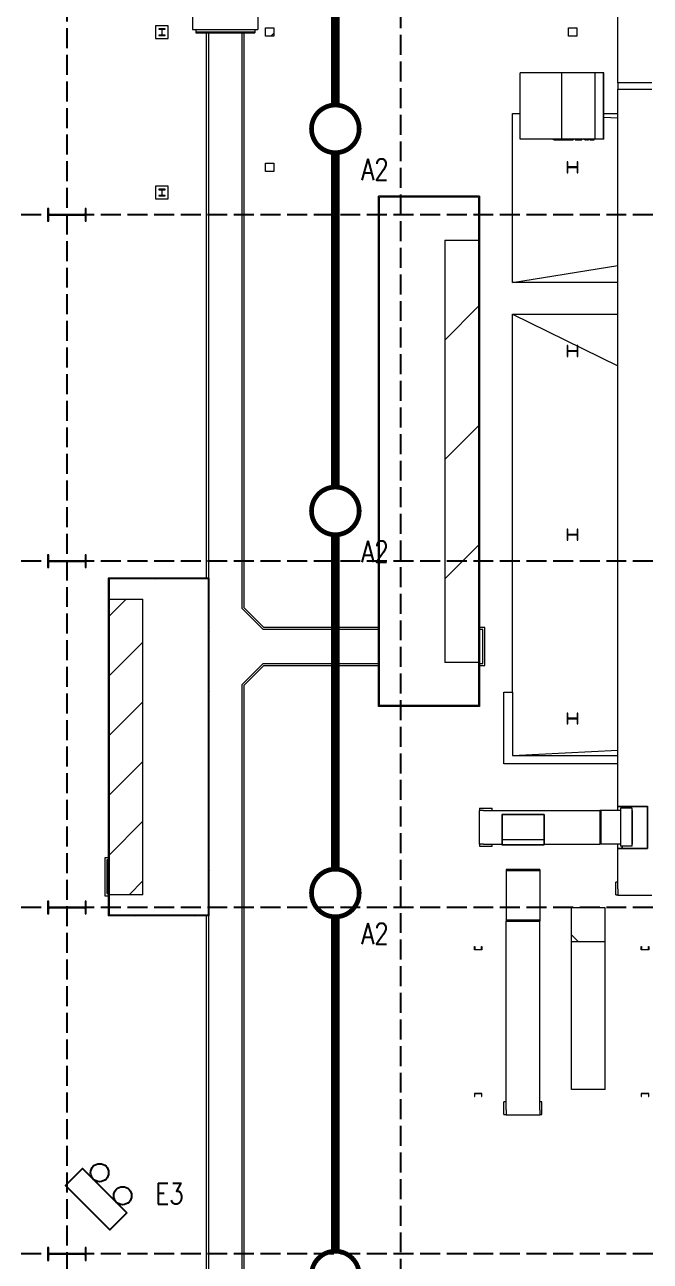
# Model space of a CAD drawing. Header units: millimetres. Extents: x 91119 to 433967, y 16708 to 144224.
# Drawn here: x 297654 to 312467, y 70520 to 99793 of the extents above; entities that cross this region are included whole.
import ezdxf

# ---------------------------------------------------------------- set-up
doc = ezdxf.new("R2010")
doc.units = ezdxf.units.MM
doc.header["$LTSCALE"] = 100
doc.linetypes.add('121217 IES and EMR$0$XKITLINE03', pattern=[6.299213, 4.724409, -1.574803])
doc.linetypes.add('DASHED', pattern=[19.05, 12.7, -6.35])
for name, color, linetype in [('121217 IES and EMR$0$grid', 8, 'Continuous'), ('121217 IES and EMR$0$Xref', 8, 'Continuous'), ('Lighting', 5, 'Continuous')]:
    doc.layers.add(name, color=color, linetype=linetype)
doc.styles.add('ROMANS', font='romans.shx', dxfattribs={"width": 0.8, "height": 2.5})

msp = doc.modelspace()

# ---------------------------------------------------------------- linework, layer by layer
at = {"layer": '121217 IES and EMR$0$grid', "linetype": '121217 IES and EMR$0$XKITLINE03'}
for p, q in [((306552, 138606), (306552, 24226)), ((298652, 115458), (298652, 22312)), ((409538, 95294), (255652, 95294)), ((409538, 87094), (255652, 87094)), ((409538, 78894), (255652, 78894)), ((409538, 70694), (255652, 70694))]:
    msp.add_line(p, q, dxfattribs=at)
at = {"layer": '121217 IES and EMR$0$Xref', "linetype": 'Continuous', "lineweight": 20}
for p, q in [((311702, 98419), (311702, 104155)), ((301627, 100053), (301627, 99678)), ((303177, 100053), (303177, 99678)), ((300752, 99769), (300752, 99469)), ((301052, 99769), (300752, 99769)), ((300826, 99697), (300826, 99688)), ((300979, 99697), (300826, 99697)), ((300826, 99688), (300892, 99688)), ((300826, 99549), (300826, 99540)), ((300892, 99549), (300826, 99549)), ((300826, 99540), (300979, 99540)), ((300899, 99680), (300899, 99557)), ((300906, 99557), (300906, 99680)), ((300913, 99688), (300979, 99688)), ((300979, 99549), (300913, 99549)), ((300979, 99688), (300979, 99697)), ((300979, 99540), (300979, 99549)), ((301052, 99469), (301052, 99769)), ((301627, 99678), (303177, 99678)), ((301702, 99678), (301702, 99623)), ((301702, 99623), (301702, 99603)), ((301702, 99623), (303102, 99623)), ((301702, 99603), (303102, 99603)), ((301952, 99603), (301952, 86694)), ((302002, 99603), (302002, 86694)), ((302802, 85970), (302802, 99603)), ((302852, 85991), (302852, 99603)), ((303102, 99678), (303102, 99623)), ((303102, 99623), (303102, 99603)), ((300752, 99469), (301052, 99469)), ((309409, 98656), (309383, 98656)), ((309383, 97081), (309383, 98656)), ((309386, 97086), (309386, 98651)), ((309409, 98651), (309386, 98651)), ((311365, 98656), (309409, 98656)), ((309409, 98651), (309409, 98656)), ((311360, 98651), (309409, 98651)), ((310374, 97086), (310374, 98651)), ((311161, 97086), (311161, 98651)), ((311360, 97086), (311360, 98651)), ((311365, 97081), (311365, 98656)), ((312502, 98419), (311702, 98419)), ((311702, 98419), (311702, 98266)), ((311702, 81194), (311702, 98266)), ((311702, 98266), (312502, 98266)), ((309202, 97694), (309383, 97686)), ((309202, 97694), (309383, 97694)), ((309202, 93694), (309202, 97694)), ((311365, 97694), (311702, 97694)), ((311365, 97602), (311702, 97587)), ((309409, 97081), (309383, 97081)), ((309409, 97086), (309386, 97086)), ((309409, 97081), (309409, 97086)), ((311360, 97086), (309409, 97086)), ((311365, 97081), (309409, 97081)), ((310179, 97071), (310179, 97081)), ((310182, 97071), (310182, 97081)), ((310182, 97071), (310224, 97071)), ((310224, 97071), (310224, 97081)), ((310224, 97071), (310225, 97071)), ((310225, 97071), (310225, 97081)), ((310228, 97071), (310228, 97081)), ((310228, 97071), (310230, 97071)), ((310230, 97071), (310230, 97081)), ((310230, 97071), (310238, 97071)), ((310238, 97071), (310238, 97081)), ((310238, 97071), (310256, 97071)), ((310254, 97071), (310254, 97070)), ((310256, 97071), (310256, 97081)), ((310256, 97071), (310275, 97071)), ((310275, 97071), (310275, 97081)), ((310275, 97071), (310283, 97071)), ((310277, 97070), (310277, 97071)), ((310283, 97071), (310283, 97081)), ((310291, 97071), (310291, 97081)), ((310291, 97071), (310299, 97071)), ((310299, 97071), (310299, 97081)), ((310312, 97071), (310312, 97081)), ((310312, 97071), (310320, 97071)), ((310320, 97071), (310320, 97081)), ((310320, 97071), (310348, 97071)), ((310348, 97071), (310348, 97081)), ((310348, 97071), (310358, 97071)), ((310358, 97071), (310358, 97081)), ((310358, 97071), (310400, 97071)), ((310387, 97071), (310387, 97070)), ((310400, 97071), (310400, 97081)), ((310400, 97071), (310401, 97071)), ((310401, 97071), (310401, 97081)), ((310409, 97081), (310409, 97070)), ((310409, 97071), (310465, 97071)), ((310465, 97070), (310465, 97081)), ((310472, 97071), (310472, 97081)), ((310472, 97071), (310475, 97071)), ((310475, 97071), (310475, 97081)), ((310475, 97071), (310483, 97071)), ((310483, 97071), (310483, 97081)), ((310483, 97071), (310513, 97071)), ((310513, 97071), (310513, 97081)), ((310513, 97071), (310521, 97071)), ((310521, 97071), (310521, 97081)), ((310527, 97071), (310527, 97081)), ((310527, 97071), (310549, 97071)), ((310549, 97071), (310549, 97081)), ((310549, 97071), (310558, 97071)), ((310558, 97071), (310558, 97081)), ((310558, 97071), (310581, 97071)), ((310581, 97071), (310581, 97081)), ((310588, 97071), (310588, 97081)), ((310588, 97071), (310634, 97071)), ((310608, 97081), (310608, 97070)), ((310618, 97071), (310639, 97071)), ((310639, 97071), (310639, 97081)), ((310646, 97071), (310646, 97081)), ((310687, 97071), (310727, 97071)), ((310694, 97070), (310694, 97081)), ((310727, 97071), (310727, 97081)), ((310727, 97071), (310739, 97071)), ((310739, 97071), (310739, 97081)), ((310739, 97071), (310755, 97071)), ((310755, 97071), (310755, 97081)), ((310755, 97071), (310773, 97071)), ((310773, 97071), (310773, 97081)), ((310773, 97071), (310783, 97071)), ((310783, 97071), (310783, 97081)), ((310783, 97071), (310788, 97071)), ((310788, 97071), (310788, 97081)), ((310793, 97081), (310793, 97070)), ((310793, 97071), (310848, 97071)), ((310848, 97070), (310848, 97081)), ((310858, 97071), (310858, 97081)), ((310906, 97070), (310906, 97081)), ((310917, 97071), (310917, 97081)), ((310917, 97071), (310959, 97071)), ((310959, 97071), (310959, 97081)), ((310959, 97071), (310960, 97071)), ((310960, 97071), (310960, 97081)), ((310971, 97071), (310971, 97081)), ((310971, 97071), (310978, 97071)), ((310978, 97071), (310978, 97081)), ((310978, 97071), (311007, 97071)), ((311007, 97071), (311007, 97081)), ((311035, 97071), (311066, 97071)), ((311036, 97071), (311036, 97081)), ((311036, 97071), (311073, 97071)), ((311073, 97071), (311073, 97081)), ((311085, 97071), (311085, 97081)), ((311085, 97071), (311093, 97071)), ((311093, 97071), (311093, 97081)), ((311103, 97081), (311103, 97070)), ((311103, 97071), (311141, 97071)), ((311141, 97070), (311141, 97081)), ((300752, 95969), (300752, 95669)), ((301052, 95969), (300752, 95969)), ((300826, 95897), (300826, 95888)), ((300979, 95897), (300826, 95897)), ((300826, 95888), (300892, 95888)), ((300892, 95749), (300826, 95749)), ((300826, 95749), (300826, 95740)), ((300826, 95740), (300979, 95740)), ((300899, 95880), (300899, 95757)), ((300906, 95757), (300906, 95880)), ((300913, 95888), (300979, 95888)), ((300979, 95749), (300913, 95749)), ((300979, 95888), (300979, 95897)), ((300979, 95740), (300979, 95749)), ((301052, 95669), (301052, 95969)), ((308422, 95732), (306032, 95732)), ((306032, 83656), (306032, 95732)), ((308422, 95732), (308422, 83656)), ((300752, 95669), (301052, 95669)), ((308402, 95712), (306052, 95712)), ((306052, 83676), (306052, 95712)), ((308402, 95712), (308402, 83676)), ((307602, 94694), (307602, 84694)), ((307602, 94694), (308402, 94694)), ((308402, 94694), (308402, 84694)), ((309202, 93694), (311702, 94096)), ((311702, 93694), (309202, 93694)), ((309202, 92944), (311702, 91716)), ((309202, 92944), (311702, 92944)), ((309202, 83994), (309202, 92944)), ((302022, 86694), (299632, 86694)), ((299632, 86694), (299632, 78694)), ((299652, 86674), (299652, 78714)), ((302002, 86674), (299652, 86674)), ((302002, 78714), (302002, 86674)), ((302022, 78694), (302022, 86694)), ((299652, 79194), (299652, 86194)), ((299652, 86194), (300452, 86194)), ((300452, 79194), (300452, 86194)), ((303299, 85474), (302802, 85970)), ((303320, 85524), (302852, 85991)), ((306032, 85524), (303320, 85524)), ((308552, 85524), (308422, 85524)), ((308552, 84624), (308552, 85524)), ((306032, 85474), (303299, 85474)), ((308502, 85474), (308422, 85474)), ((308502, 84674), (308502, 85474)), ((302802, 84177), (303299, 84674)), ((302852, 84157), (303320, 84624)), ((303299, 84674), (306032, 84674)), ((303320, 84624), (306032, 84624)), ((308402, 84694), (307602, 84694)), ((308422, 84674), (308502, 84674)), ((308422, 84624), (308552, 84624)), ((302802, 59934), (302802, 84177)), ((302852, 59934), (302852, 84157)), ((309002, 83994), (309202, 83994)), ((309002, 82294), (309002, 83994)), ((309202, 83994), (309202, 82494)), ((308422, 83656), (306032, 83656)), ((308402, 83676), (306052, 83676)), ((309202, 82494), (311702, 82622)), ((311702, 82294), (309002, 82294)), ((309202, 82494), (311702, 82494)), ((308520, 81194), (308416, 81194)), ((308416, 81194), (308416, 80394)), ((308424, 81244), (308424, 81194)), ((308424, 81244), (308724, 81244)), ((308520, 81194), (311272, 81194)), ((308724, 81194), (308724, 81244)), ((309952, 81094), (308952, 81094)), ((308952, 81094), (308952, 80378)), ((309946, 81088), (308958, 81088)), ((308958, 81088), (308958, 80385)), ((309946, 81088), (309946, 80385)), ((309952, 81094), (309952, 80378)), ((311272, 81194), (311272, 80394)), ((311295, 81194), (311272, 81194)), ((311766, 81194), (311295, 81194)), ((311295, 81194), (311295, 80394)), ((311709, 81294), (312402, 81294)), ((311709, 81288), (311709, 81294)), ((311709, 81288), (312396, 81288)), ((312039, 81244), (311766, 81244)), ((311766, 81244), (311766, 80344)), ((311802, 81244), (311802, 81288)), ((311808, 81244), (311808, 81288)), ((312039, 80344), (312039, 81244)), ((312039, 80394), (312039, 81194)), ((312048, 81194), (312039, 81194)), ((312048, 80394), (312048, 81194)), ((312396, 81288), (312396, 80300)), ((312402, 81294), (312402, 80294)), ((308520, 80394), (308416, 80394)), ((308424, 80394), (308424, 80344)), ((308424, 80344), (308724, 80344)), ((308520, 80394), (308952, 80394)), ((308724, 80344), (308724, 80394)), ((308952, 80378), (309952, 80378)), ((309946, 80500), (308958, 80500)), ((308958, 80385), (309946, 80385)), ((309952, 80394), (311272, 80394)), ((311295, 80394), (311272, 80394)), ((311766, 80394), (311295, 80394)), ((311702, 79335), (311702, 80394)), ((311709, 80294), (311709, 80300)), ((311709, 80300), (312396, 80300)), ((311709, 80294), (312402, 80294)), ((312039, 80344), (311766, 80344)), ((311802, 80300), (311802, 80344)), ((311808, 80300), (311808, 80344)), ((312048, 80394), (312039, 80394)), ((299552, 80074), (299552, 79174)), ((299632, 80074), (299552, 80074)), ((299602, 80024), (299602, 79224)), ((299632, 80024), (299602, 80024)), ((309052, 79793), (309052, 79762)), ((309852, 79793), (309052, 79793)), ((309052, 79762), (309052, 78602)), ((309852, 79762), (309052, 79762)), ((309852, 79793), (309852, 79762)), ((309852, 79762), (309852, 78602)), ((311702, 79494), (311652, 79494)), ((311652, 79194), (311652, 79494)), ((311702, 79335), (311702, 79186)), ((299552, 79174), (299632, 79174)), ((299602, 79224), (299632, 79224)), ((300452, 79194), (299652, 79194)), ((311652, 79194), (311702, 79194)), ((311702, 79186), (312502, 79186)), ((310602, 78089), (310602, 78889)), ((311402, 78889), (310602, 78889)), ((311402, 78089), (311402, 78889)), ((302022, 78694), (299632, 78694)), ((302002, 78714), (299652, 78714)), ((301952, 78694), (301952, 59934)), ((302002, 78694), (302002, 59934)), ((309052, 78602), (309052, 78571)), ((309052, 78602), (309852, 78602)), ((309052, 74103), (309052, 78571)), ((309052, 78571), (309852, 78571)), ((309852, 78602), (309852, 78571)), ((309852, 74103), (309852, 78571)), ((308302, 77969), (308313, 77969)), ((308302, 77894), (308302, 77969)), ((308482, 77894), (308302, 77894)), ((308313, 77969), (308313, 77912)), ((308325, 77900), (308460, 77900)), ((308472, 77969), (308482, 77969)), ((308472, 77912), (308472, 77969)), ((308482, 77969), (308482, 77894)), ((310602, 74589), (310602, 78089)), ((310602, 78089), (311402, 78089)), ((311402, 74589), (311402, 78089)), ((312252, 77894), (312252, 77969)), ((312252, 77969), (312263, 77969)), ((312432, 77894), (312252, 77894)), ((312263, 77969), (312263, 77912)), ((312275, 77900), (312410, 77900)), ((312422, 77969), (312432, 77969)), ((312422, 77912), (312422, 77969)), ((312432, 77969), (312432, 77894)), ((308482, 74494), (308302, 74494)), ((308302, 74494), (308302, 74419)), ((308302, 74419), (308313, 74419)), ((308313, 74419), (308313, 74476)), ((308325, 74488), (308460, 74488)), ((308472, 74476), (308472, 74419)), ((308472, 74419), (308482, 74419)), ((308482, 74419), (308482, 74494)), ((311402, 74589), (310602, 74589)), ((312252, 74494), (312252, 74419)), ((312432, 74494), (312252, 74494)), ((312252, 74419), (312263, 74419)), ((312263, 74419), (312263, 74476)), ((312275, 74488), (312410, 74488)), ((312422, 74476), (312422, 74419)), ((312422, 74419), (312432, 74419)), ((312432, 74419), (312432, 74494)), ((309052, 74294), (309002, 74294)), ((309002, 73994), (309002, 74294)), ((309052, 74103), (309052, 73986)), ((309902, 74294), (309852, 74294)), ((309852, 74103), (309852, 73986)), ((309902, 73994), (309902, 74294)), ((309002, 73994), (309052, 73994)), ((309052, 73986), (309852, 73986)), ((309852, 73994), (309902, 73994))]:
    msp.add_line(p, q, dxfattribs=at)
at = {"layer": '121217 IES and EMR$0$Xref', "linetype": 'Continuous', "lineweight": 15}
for p, q in [((303352, 99719), (303552, 99719)), ((303352, 99519), (303352, 99719)), ((303552, 99719), (303552, 99519)), ((310527, 99519), (310527, 99719)), ((310527, 99719), (310727, 99719)), ((310727, 99719), (310727, 99519)), ((303552, 99519), (303352, 99519)), ((310727, 99519), (310527, 99519)), ((303352, 96519), (303552, 96519)), ((303352, 96319), (303352, 96519)), ((303552, 96319), (303352, 96319)), ((303552, 96519), (303552, 96319)), ((310503, 96548), (310503, 96290)), ((310515, 96548), (310503, 96548)), ((310515, 96437), (310515, 96548)), ((310515, 96290), (310515, 96400)), ((310728, 96425), (310527, 96425)), ((310527, 96413), (310728, 96413)), ((310740, 96548), (310740, 96437)), ((310752, 96548), (310740, 96548)), ((310740, 96400), (310740, 96290)), ((310752, 96290), (310752, 96548)), ((310503, 96290), (310515, 96290)), ((310740, 96290), (310752, 96290)), ((298193, 95446), (298193, 95141)), ((298221, 95446), (298193, 95446)), ((298221, 95321), (298221, 95446)), ((299084, 95446), (299084, 95321)), ((299112, 95446), (299084, 95446)), ((299112, 95141), (299112, 95446)), ((298193, 95141), (298221, 95141)), ((298221, 95141), (298221, 95266)), ((299065, 95302), (298240, 95302)), ((298240, 95285), (299065, 95285)), ((299084, 95266), (299084, 95141)), ((299084, 95141), (299112, 95141)), ((310503, 92198), (310503, 91940)), ((310515, 92198), (310503, 92198)), ((310503, 91940), (310515, 91940)), ((310515, 92087), (310515, 92198)), ((310515, 91940), (310515, 92050)), ((310728, 92075), (310527, 92075)), ((310527, 92063), (310728, 92063)), ((310740, 92198), (310740, 92087)), ((310752, 92198), (310740, 92198)), ((310740, 92050), (310740, 91940)), ((310740, 91940), (310752, 91940)), ((310752, 91940), (310752, 92198)), ((310503, 87848), (310503, 87590)), ((310515, 87848), (310503, 87848)), ((310515, 87737), (310515, 87848)), ((310740, 87848), (310740, 87737)), ((310752, 87848), (310740, 87848)), ((310752, 87590), (310752, 87848)), ((310503, 87590), (310515, 87590)), ((310515, 87590), (310515, 87700)), ((310728, 87725), (310527, 87725)), ((310527, 87713), (310728, 87713)), ((310740, 87700), (310740, 87590)), ((310740, 87590), (310752, 87590)), ((298193, 87246), (298193, 86941)), ((298221, 87246), (298193, 87246)), ((298221, 87121), (298221, 87246)), ((299084, 87246), (299084, 87121)), ((299112, 87246), (299084, 87246)), ((299112, 86941), (299112, 87246)), ((298193, 86941), (298221, 86941)), ((298221, 86941), (298221, 87066)), ((299065, 87102), (298240, 87102)), ((298240, 87085), (299065, 87085)), ((299084, 87066), (299084, 86941)), ((299084, 86941), (299112, 86941)), ((310503, 83498), (310503, 83240)), ((310515, 83498), (310503, 83498)), ((310515, 83387), (310515, 83498)), ((310740, 83498), (310740, 83387)), ((310752, 83498), (310740, 83498)), ((310752, 83240), (310752, 83498)), ((310503, 83240), (310515, 83240)), ((310515, 83240), (310515, 83350)), ((310728, 83375), (310527, 83375)), ((310527, 83363), (310728, 83363)), ((310740, 83350), (310740, 83240)), ((310740, 83240), (310752, 83240)), ((298193, 79046), (298193, 78741)), ((298221, 79046), (298193, 79046)), ((298221, 78921), (298221, 79046)), ((299084, 79046), (299084, 78921)), ((299112, 79046), (299084, 79046)), ((299112, 78741), (299112, 79046)), ((298221, 78741), (298221, 78866)), ((299065, 78902), (298240, 78902)), ((298240, 78885), (299065, 78885)), ((299084, 78866), (299084, 78741)), ((298193, 78741), (298221, 78741)), ((299084, 78741), (299112, 78741)), ((298193, 70846), (298193, 70541)), ((298221, 70846), (298193, 70846)), ((298221, 70721), (298221, 70846)), ((299084, 70846), (299084, 70721)), ((299112, 70846), (299084, 70846)), ((299112, 70541), (299112, 70846)), ((298221, 70541), (298221, 70666)), ((299065, 70702), (298240, 70702)), ((298240, 70685), (299065, 70685)), ((299084, 70666), (299084, 70541)), ((298193, 70541), (298221, 70541)), ((299084, 70541), (299112, 70541))]:
    msp.add_line(p, q, dxfattribs=at)
at = {"layer": '121217 IES and EMR$0$Xref', "linetype": 'Continuous', "lineweight": 0}
for p, q in [((303552, 99593), (303478, 99519)), ((307262, 95732), (307282, 95712)), ((299112, 95152), (299101, 95141)), ((308402, 94592), (308422, 94572)), ((306032, 94133), (306052, 94113)), ((308402, 93129), (307602, 92329)), ((308402, 91763), (308422, 91743)), ((306032, 91305), (306052, 91285)), ((308402, 90301), (307602, 89501)), ((308402, 88935), (308422, 88915)), ((306032, 88476), (306052, 88456)), ((308402, 87472), (307602, 86672)), ((300744, 86694), (300764, 86674)), ((299632, 86391), (299652, 86371)), ((300053, 86194), (299652, 85793)), ((308402, 86106), (308422, 86086)), ((306032, 85648), (306052, 85628)), ((302002, 85435), (302022, 85415)), ((299632, 84977), (299652, 84957)), ((300452, 85179), (299652, 84379)), ((302002, 84021), (302022, 84001)), ((300452, 83765), (299652, 82965)), ((299632, 83563), (299652, 83543)), ((308005, 83676), (308025, 83656)), ((302002, 82607), (302022, 82587)), ((300452, 82351), (299652, 81551)), ((299632, 82148), (299652, 82128)), ((302002, 81193), (302022, 81173)), ((309172, 81094), (309178, 81088)), ((300452, 80936), (299652, 80136)), ((299632, 80734), (299652, 80714)), ((309881, 80385), (309888, 80378)), ((302002, 79778), (302022, 79758)), ((309059, 79793), (309090, 79762)), ((300452, 79522), (300124, 79194)), ((299632, 79320), (299652, 79300)), ((300239, 78714), (300259, 78694)), ((301653, 78714), (301673, 78694)), ((310602, 78249), (310763, 78089)), ((312366, 77900), (312372, 77894))]:
    msp.add_line(p, q, dxfattribs=at)
at = {"layer": '121217 IES and EMR$0$Xref', "linetype": 'Continuous', "lineweight": 20}
for centre, radius, start, end in [((300892, 99680), 7.6, 0, 90), ((300892, 99557), 7.6, 270, 0), ((300913, 99680), 7.6, 90, 180), ((300913, 99557), 7.6, 180, 270), ((300892, 95880), 7.6, 0, 90), ((300892, 95757), 7.6, 270, 0), ((300913, 95880), 7.6, 90, 180), ((300913, 95757), 7.6, 180, 270), ((308325, 77912), 12, 180, 270), ((308460, 77912), 12, 270, 0), ((312275, 77912), 12, 180, 270), ((312410, 77912), 12, 270, 0), ((308325, 74476), 12, 90, 180), ((308460, 74476), 12, 0, 90), ((312275, 74476), 12, 90, 180), ((312410, 74476), 12, 0, 90)]:
    msp.add_arc(centre, radius, start, end, dxfattribs=at)
at = {"layer": '121217 IES and EMR$0$Xref', "linetype": 'Continuous', "lineweight": 15}
for centre, radius, start, end in [((310527, 96437), 12.7, 180, 270), ((310527, 96400), 12.7, 90, 180), ((310728, 96437), 12.7, 270, 0), ((310728, 96400), 12.7, 0, 90), ((298240, 95321), 19.1, 180, 270), ((298240, 95266), 19.1, 90, 180), ((299065, 95321), 19.1, 270, 0), ((299065, 95266), 19.1, 0, 90), ((310527, 92087), 12.7, 180, 270), ((310527, 92050), 12.7, 90, 180), ((310728, 92087), 12.7, 270, 0), ((310728, 92050), 12.7, 0, 90), ((310527, 87737), 12.7, 180, 270), ((310527, 87700), 12.7, 90, 180), ((310728, 87737), 12.7, 270, 0), ((310728, 87700), 12.7, 0, 90), ((298240, 87121), 19.1, 180, 270), ((298240, 87066), 19.1, 90, 180), ((299065, 87121), 19.1, 270, 0), ((299065, 87066), 19.1, 0, 90), ((310527, 83387), 12.7, 180, 270), ((310527, 83350), 12.7, 90, 180), ((310728, 83387), 12.7, 270, 0), ((310728, 83350), 12.7, 0, 90), ((298240, 78921), 19.1, 180, 270), ((298240, 78866), 19.1, 90, 180), ((299065, 78921), 19.1, 270, 0), ((299065, 78866), 19.1, 0, 90), ((298240, 70721), 19.1, 180, 270), ((298240, 70666), 19.1, 90, 180), ((299065, 70721), 19.1, 270, 0), ((299065, 70666), 19.1, 0, 90)]:
    msp.add_arc(centre, radius, start, end, dxfattribs=at)
at = {"layer": 'Lighting', "color": 1, "linetype": 'DASHED', "const_width": 200}
for points in [[(305009, 97892), (305009, 105807)], [(305009, 88847), (305009, 96763)], [(305009, 79803), (305009, 87718)], [(305009, 70758), (305009, 78674)]]:
    msp.add_lwpolyline(points, dxfattribs=at)
at = {"layer": 'Lighting', "const_width": 112}
for points in [[(304445, 97327, 1), (305574, 97327, 1)], [(304445, 88283, 1), (305574, 88283, 1)], [(304445, 79238, 1), (305574, 79238, 1)], [(304445, 70194, 1), (305574, 70194, 1)]]:
    msp.add_lwpolyline(points, format="xyb", close=True, dxfattribs=at)
at = {"layer": 'Lighting'}
msp.add_lwpolyline([(300073, 71670), (299671, 71267), (298623, 72315), (299025, 72718)], close=True, dxfattribs=at)
for centre in [(299428, 72617), (299973, 72072)]:
    msp.add_circle(centre, 213, dxfattribs=at)

# ---------------------------------------------------------------- texts
at = {"layer": 'Lighting', "color": 0, "style": 'ROMANS', "width": 0.8}
msp.add_text('E3', height=500, dxfattribs=at).set_placement((300749, 71871))
at = {"layer": 'Lighting', "color": 0, "char_height": 500, "width": 7884.62, "attachment_point": 1, "style": 'ROMANS'}
for insert in [(305622, 96616), (305622, 87571), (305622, 78527)]:
    msp.add_mtext('A2', dxfattribs=dict(at, insert=insert))

doc.saveas('drawing.dxf')
